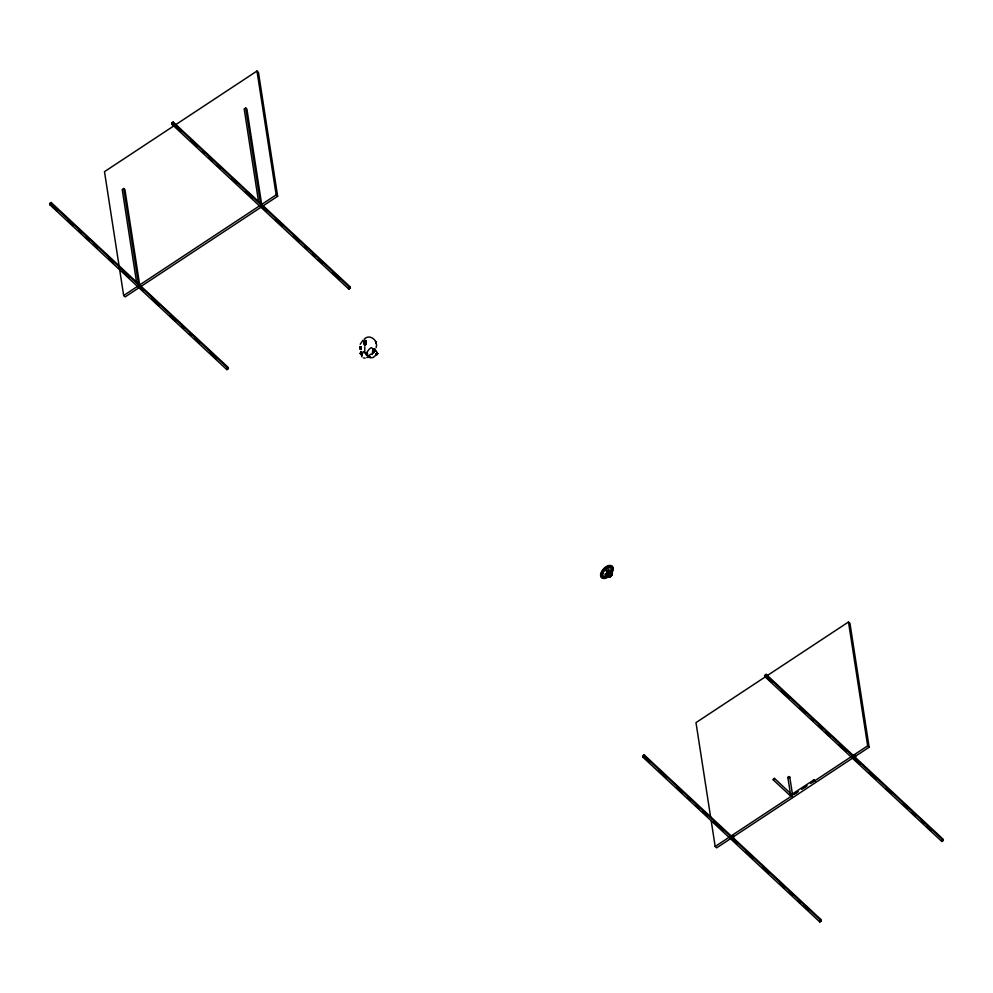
<?xml version="1.0" encoding="UTF-8"?>
<svg xmlns="http://www.w3.org/2000/svg" width="993" height="993" viewBox="0 0 993 993"><rect width="100%" height="100%" fill="white"/><g stroke="black" fill="none" stroke-linecap="round" stroke-linejoin="round"><path stroke-width="1.49" d="M372.35 352.081L373.678 351.646M607.555 576.499C612.371 575.729 599.995 575.481 610.112 571.037C605.147 572.812 609.193 574.165 607.778 572.241M607.877 575.58C605.593 578.671 613.277 572.303 611.986 571.198C611.216 574.873 604.526 577.492 607.704 572.067M611.229 569.672A3.475 1.576 -85.7 0 1 610.558 571.186L610.869 573.16L609.863 571.521M365.747 342.163L365.126 345.527L365.709 342.076L364.357 343.094L364.319 342.324M366.256 342.25C366.827 339.308 363.041 341.257 364.456 343.069M361.936 354.65L360.906 352.627L360.906 353.992M360.111 353.694L360.844 352.378M361.862 354.762C361.924 353.582 360.968 354.116 361.986 354.265M361.191 353.074L361.092 352.081L360.658 352.639M362.048 353.26L361.688 352.329L361.204 353.818M361.34 354.315L361.365 352.962M373.194 350.641L372.487 352.676M373.939 352.49C370.377 353.694 375.863 349.958 373.281 349.648M365.027 340.4C362.606 342.411 365.722 346.507 365.126 341.877M360.335 346.681C360.993 351.932 358.721 348.022 361.229 346.892M365.846 342.846C367 340.152 363.153 340.549 364.741 342.56M366.727 355.432L366.702 354.65M360.658 348.853L360.732 346.619M374.262 350.976L374.1 349.524L373.43 350.765M373.045 349.846C371.109 351.795 375.838 346.818 375.428 350.877M372.822 351.894L372.561 350.864M364.729 341.902L365.821 342.175L364.928 340.5L364.009 341.455L364.406 342.647L364.779 341.505M364.568 343.59L364.481 344.434M365.883 342.486L364.617 345.626L366.181 342.908M360.757 352.23L360.707 353.856L361.167 352.9M373.48 350.281L374.125 350.541L372.884 352.254L373.145 350.889L372.996 351.547M360.968 352.912L360.571 353.582M360.372 347.91L360.347 347.947M376.124 347.674C378.544 340.847 369.942 333.263 364.257 339.122M360.906 352.689L360.707 353.856M364.406 342.647L364.543 340.736L365.734 341.381M361.44 354.315L361.688 352.329L362.023 353.918M607.592 571L607.977 573.482M364.791 343.876C363.798 344.869 366.045 342.647 364.89 344.236M364.89 345.626L364.257 344.199M367.373 354.178L367.149 354.625M365.821 352.751L366.218 354.973M362.929 353.049L363.364 351.534M360.893 352.887L360.968 353.496M790.875 795.753L791.582 796.585L792.662 795.865M364.741 353.16L364.816 347.19M372.636 350.281L373.864 349.164L375.006 349.536M364.667 345.427C368.254 343.975 363.823 337.446 364.63 342.87M375.069 350.827L374.92 349.548L374.1 349.524M360.211 344.286L362.954 340.202M609.417 571.534L609.565 571.049A3.475 2.718 -87.2 0 1 608.821 569.349M373.802 350.877L372.996 351.907L373.84 351.845M361.489 352.912L361.862 354.749M374.634 351.137C375.888 350.417 372.04 350.293 374.162 350.231M813.875 779.877L815.03 781.354L813.875 779.877L791.036 794.872L792.079 796.485L792.054 795.827M611.775 570.876L611.986 569.237M372.09 354.563L372.425 353.719M360.223 353.334L360.943 352.068M366.119 343.168L365.474 344.608M360.732 352.354L361.055 351.621M792.29 795.505L790.974 796.374L773.175 779.79L773.423 778.86L774.49 778.4L792.054 794.834M375.118 351.224L374.733 349.201M369.793 357.592L368.118 356.636C364.928 353.707 368.304 349.3 371.308 347.649L376.037 350.852L377.824 353.731L373.033 357.542L370.265 357.778L370.252 356.71M373.678 350.231L374.249 350.603L373.678 350.231L372.859 352.242M360.372 346.954L359.814 348.171L360.831 349.027L360.062 348.444M364.741 342.113L364.53 341.17M364.505 341.629L366.02 341.182M372.946 351.001L373.033 351.696M602.888 571.583L603.881 570.168A3.475 3.215 -48.6 0 1 604.265 570.168M369.47 357.145L369.955 356.45M360.298 348.295L360.174 347.091M373.505 350.268L375.056 349.735L375.354 350.926L375.031 349.747M607.071 575.481L606.673 575.928A3.475 1.638 -7.9 0 0 604.029 576.499M374.237 351.882L375.267 349.896L374.187 349.561M373.864 351.683L372.673 352.689M360.037 347.91L360.856 348.804M369.446 356.139L366.789 357.604M360.943 348.531L360.285 347.687L360.956 349.524M364.344 344.596L365.039 345.018M123.74 188.484L124.919 189.589L139.678 284.954L228.179 367.385L228.378 368.626L226.851 369.632L49.836 204.757L49.65 203.515L51.177 202.51L138.499 283.849L123.74 188.484L122.213 189.489L136.736 283.34M245.73 107.976L246.909 109.081L261.68 204.446L350.181 286.89L350.368 288.119L348.853 289.137L171.839 124.249L171.652 123.02L173.167 122.015L260.501 203.354L245.73 107.976L244.204 108.982L258.503 201.331M49.836 204.757L51.363 203.751L51.177 202.51M171.839 124.249L173.365 123.244L173.167 122.015M263.157 205.824L277.643 196.266L258.465 72.402L256.988 71.037L104.488 171.665L123.666 295.517L125.143 296.895L139.628 287.337M123.666 295.517L138.151 285.959L143.017 290.49M139.678 284.954L260.154 205.452M261.68 204.446L276.166 194.889L256.988 71.037M141.155 286.319L261.631 206.829L266.149 211.037M350.181 286.89L348.655 287.896L348.853 289.137M608.635 572.353L606.698 573.296M853.124 757.783L732.66 837.285L644.147 754.841L642.632 755.847L642.819 757.088L819.833 921.963L821.348 920.958L821.161 919.717L733.839 838.377L733.368 835.361M710.678 817.425L695.994 722.619L848.494 621.99L849.971 623.368L869.136 747.22L854.65 756.778L766.149 674.346L764.622 675.352L764.821 676.593L941.823 841.468L943.35 840.463L943.164 839.222L855.829 757.882L855.37 754.854M642.819 757.088L644.345 756.083L644.147 754.841M764.821 676.593L766.348 675.588L766.149 674.346M794.139 793.99L797.95 791.471M803.039 788.119L806.85 785.6M811.926 782.248L814.471 780.572M731.133 838.291L716.648 847.848L715.171 846.47L729.656 836.913M731.183 835.907L791.421 796.163M793.978 794.474L797.826 791.93M801.674 789.398L806.8 786.009M810.648 783.477L851.659 756.418M853.173 755.412L867.671 745.842L848.494 621.99M371.183 353.992L368.651 355.68M607.877 576.561L607.939 576.536A2.768 1.539 -47 0 0 611.254 575.592A2.768 1.539 -47 0 0 611.278 572.514M606.078 577.169L603.831 577.703M364.53 343.317C364.518 345.676 366.851 342.622 365.312 340.475M373.927 352.391L372.934 352.925M360.161 347.773L361.241 349.362M373.442 349.586L374.498 349.462M361.812 354.389L360.931 354.216M361.452 354.042L361.216 353.285M606.822 573.88L606.375 573.954A3.475 2.768 -7.4 0 1 604.799 574.202M365.076 358.088L363.587 358.001M606.45 567.835A6.765 3.749 -47 0 1 609.206 566.655L611.403 566.953M365.176 342.312L365.647 342.97L364.679 342.076M368.08 355.755L367.286 355.593M792.066 795.12L790.937 796.336M773.274 779.89L774.49 778.4M361.018 349.039L360.099 347.972L360.248 348.766M607.455 572.824L607.145 572.651A3.475 3.215 -48.6 0 0 604.638 570.205M609.839 574.289L609.677 574.885L610.36 574.153A6.765 3.749 -47 0 1 605.035 577.665M361.775 355.357L361.427 354.464M366.467 353.88L365.908 353.384L366.777 354.129M366.963 352.974L367.72 354.079L366.913 354.352M276.166 194.889L277.643 196.266M867.671 745.842L869.136 747.22M173.365 123.244L350.368 288.119M766.348 675.588L943.35 840.463M171.652 123.02L180.726 131.473M190.929 140.969L196.602 146.256M202.262 151.532L204.533 153.654M209.076 157.875L212.477 161.04M217.008 165.272L220.409 168.438M231.754 179.001L236.284 183.233M245.358 191.674L252.172 198.017M275.185 219.465L281.975 225.783M293.27 236.309L298.93 241.572M304.578 246.835L306.837 248.945M312.485 254.208L314.744 256.306M318.145 259.471L322.663 263.679M332.829 273.149L339.618 279.467M766.881 677.449L772.542 682.725M781.578 691.14L789.485 698.513M799.663 707.984L805.311 713.247M810.971 718.51L813.23 720.62M818.877 725.883L822.266 729.036M825.655 732.201L830.185 736.409M839.222 744.837L845.999 751.155M854.315 758.888L859.975 764.163M869.049 772.616L875.851 778.959M886.066 788.467L891.739 793.742M903.071 804.305L907.614 808.538M912.145 812.758L915.546 815.923M921.219 821.211L923.49 823.321M926.891 826.499L931.422 830.719M51.363 203.751L228.378 368.626M644.345 756.083L821.348 920.958M49.65 203.515L57.594 210.913M67.797 220.421L73.47 225.709M79.142 230.984L81.401 233.094M85.944 237.327L89.345 240.492M93.876 244.712L97.277 247.89M108.622 258.453L113.152 262.673M122.226 271.126L129.04 277.469M152.066 298.918L158.843 305.223M170.151 315.762L175.798 321.024M181.446 326.287L183.705 328.385M189.365 333.648L191.624 335.758M195.013 338.923L199.531 343.131M209.709 352.602L216.486 358.92M643.762 756.902L649.41 762.165M658.446 770.593L666.365 777.966M676.531 787.437L682.191 792.699M687.839 797.962L690.098 800.073M695.745 805.335L699.134 808.488M702.535 811.653L707.053 815.861M713.83 822.179L722.879 830.595M732.313 839.395L736.843 843.616M745.917 852.068L752.731 858.399M762.934 867.907L768.607 873.195M779.939 883.758L784.482 887.978M789.013 892.21L792.414 895.376M798.087 900.663L800.358 902.774M803.759 905.939L808.29 910.159M377.067 352.9L377.824 353.731M362.06 356.897L361.589 356.226M361.75 355.643L361.291 354.898M376.533 355.37L375.714 353.632M792.439 794.251L789.783 777.097L788.703 776.526L787.871 777.42L790.751 796.001M787.871 777.42L788.951 777.991L789.783 777.097M360.298 346.967L360.521 347.637M366.64 352.378L367.236 355.047L367.087 354.439M941.637 840.227L941.823 841.468M819.635 920.734L819.833 921.963M711.149 820.479L715.171 846.47M226.652 368.391L226.851 369.632M610.968 572.7A2.768 1.539 -47 0 1 611.44 575.766A2.768 1.539 -47 0 1 607.939 576.387M611.427 572.253A3.078 1.701 -47 0 1 611.142 575.977A3.078 1.701 -47 0 1 607.505 576.374M610.881 565.849A7.708 4.27 -47 0 1 609.441 575.878A7.708 4.27 -47 0 1 601.075 574.748M602.304 571.509A7.708 4.27 -47 0 1 603.446 569.895M607.964 566.37A7.708 4.27 -47 0 1 609.503 565.898M612.098 567.648A6.765 3.749 -47 0 1 612.445 568.641M612.433 569.883A6.765 3.749 -47 0 1 612.073 571.273M602.155 576.672A6.765 3.749 -47 0 0 602.838 577.367A3.475 1.638 -7.9 0 1 603.012 577.181M608.92 567.375A3.475 2.718 -87.2 0 1 609.206 566.655M606.5 569.374A1.365 1.241 -68.5 0 0 607.927 570.814A1.365 1.179 -81.1 0 0 608.175 569.473M602.677 573.52A3.475 2.768 -7.4 0 1 602.403 573.284M359.851 348.059L359.627 347.327L359.851 348.059M375.851 342.349L375.615 341.493L376.099 343.243L375.851 342.349M606.524 576.312A5.524 3.066 -47 0 0 611.179 568.468A5.524 3.066 -47 0 0 603.657 571.695A5.524 3.066 -47 0 0 606.524 576.312M605.916 576.809A6.765 3.749 -47 0 0 611.626 567.214A6.765 3.749 -47 0 0 602.416 571.149A6.765 3.749 -47 0 0 605.916 576.809M605.829 577.516A7.708 4.27 -47 0 0 612.321 566.581A7.708 4.27 -47 0 0 601.845 571.074A7.708 4.27 -47 0 0 605.829 577.516"/></g></svg>
